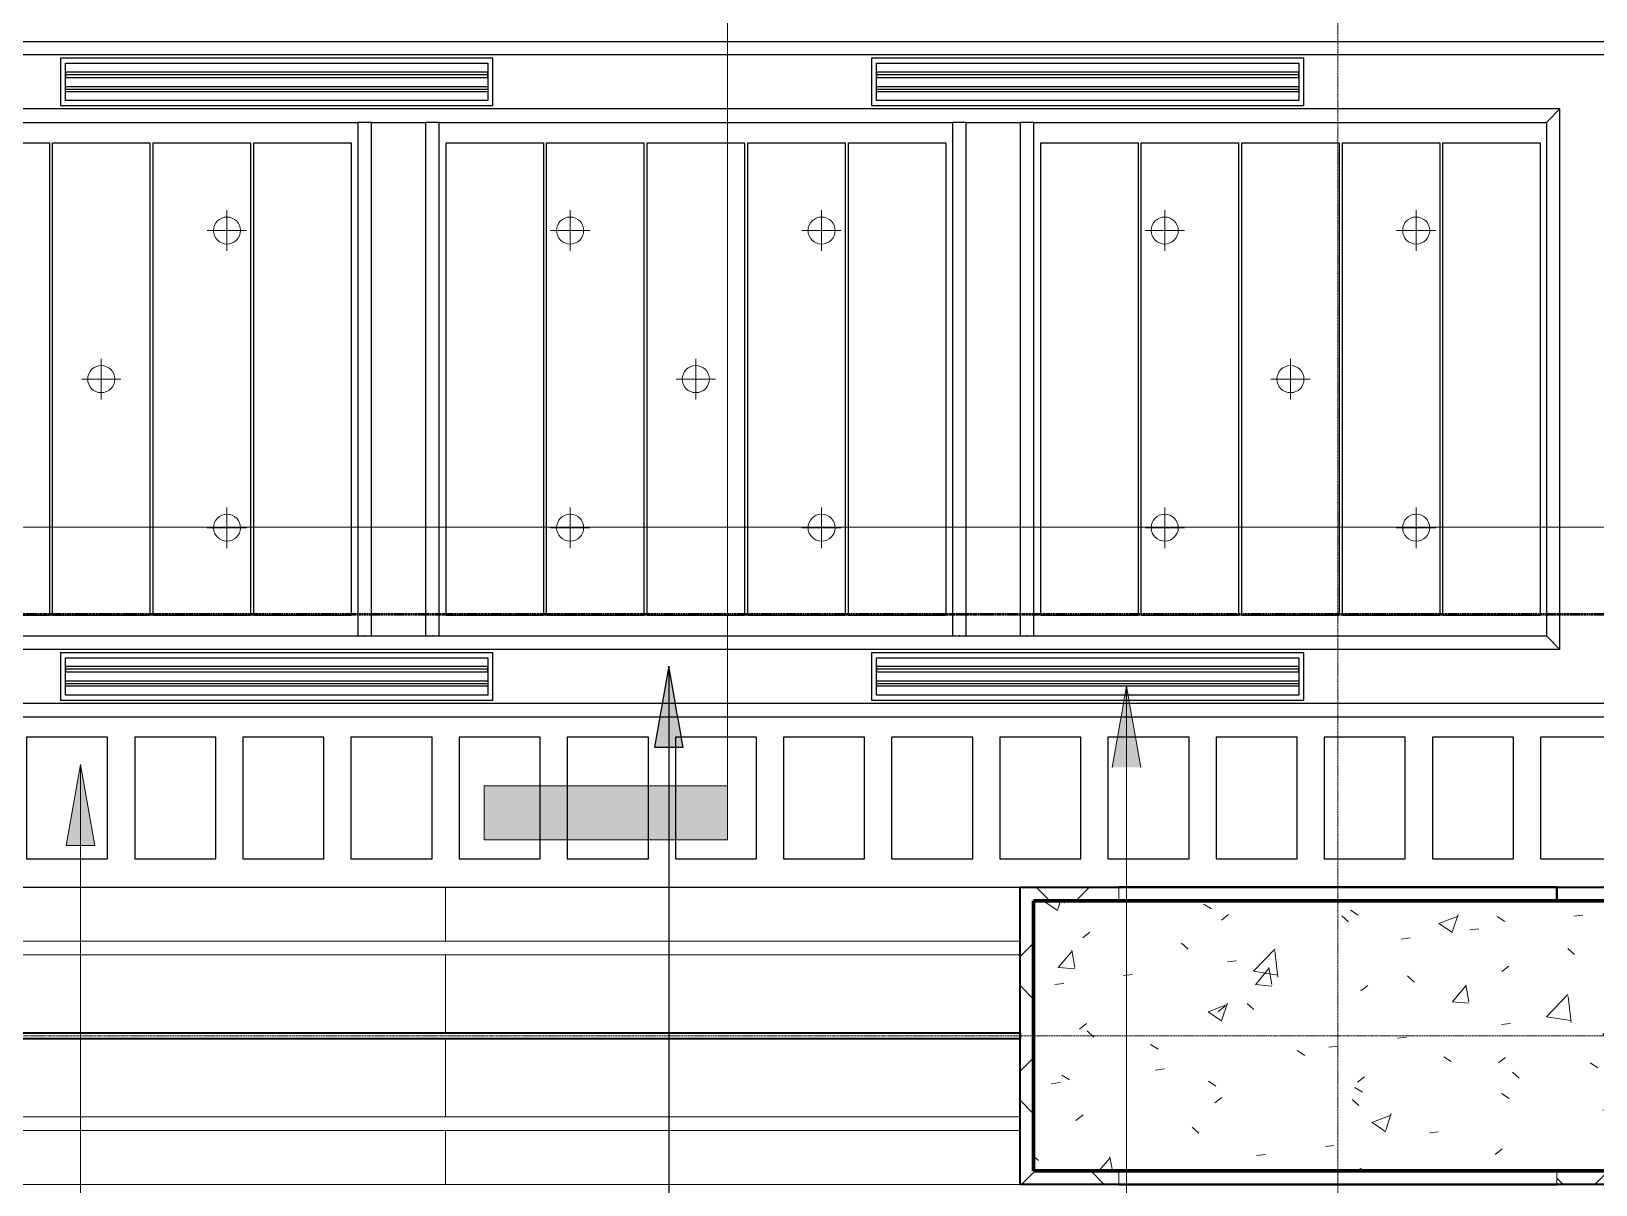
# Model space of a CAD drawing. Header units: millimetres. Extents: x -794868 to -715506, y -16735 to 22434.
# Drawn here: x -760915 to -755128, y 3028 to 7297 of the extents above; entities that cross this region are included whole.
import ezdxf
from ezdxf.xclip import XClip

# ---------------------------------------------------------------- set-up
doc = ezdxf.new("R2010")
doc.units = ezdxf.units.MM
doc.header["$XCLIPFRAME"] = 0
doc.linetypes.add('DPA_Grid _ Level 100', pattern=[10, 5.5, -1.6, 1.3, -1.6])
for name, color, linetype in [('000 - WIPEOUT', 250, 'Continuous'), ('001 - ASCESSORIES', 251, 'Continuous'), ('A04_TUBE SERIES', 2, 'Continuous'), ('A11_ALU.SOLID SHEET', 2, 'Continuous')]:
    doc.layers.add(name, color=color, linetype=linetype)
for name, color, linetype, lineweight in [('A-ANNO-NOTE', 3, 'Continuous', 25), ('A-COLS', 5, 'Continuous', 70), ('A-COLS-E', 1, 'Continuous', 35), ('A-DETL-GENF', 2, 'Continuous', 9), ('A-GLAZ-CURT', 2, 'Continuous', 9), ('A-WALL', 5, 'Continuous', 35), ('A-WALL-FNSH', 2, 'Continuous', 35), ('A-WALL-PATT', 1, 'Continuous', 35), ('E-LITE-EQPM', 2, 'Continuous', 9), ('G-ANNO-SECL', 3, 'Continuous', 9), ('G-ANNO-TEXT', 3, 'Continuous', 9), ('I-WALL-E', 2, 'Continuous', 35), ('S-GRID', 251, 'Continuous', 9), ('WALL-E', 2, 'Continuous', 35)]:
    doc.layers.add(name, color=color, linetype=linetype, lineweight=lineweight)
pattern_1 = [(45, (0, 0), (-212.13203, 212.13203), []), (135, (0, 0), (-212.13203, -212.13203), [])]

# ---------------------------------------------------------------- blocks, each defined once
blk = doc.blocks.new('DPA_AN_Section Line - UP-Left-16610504-4262-01 ENLARGED UPPER PLATFORM LEVEL - REFLECTED CEILING PLAN - SHEET 3')
at = {"layer": 'A-ANNO-NOTE', "lineweight": 9}
blk.add_line((7.5, 0), (125, 0), dxfattribs=at)
blk = doc.blocks.new('DPA_AN_Section Line - UP-Left-16608746-4262-01 ENLARGED UPPER PLATFORM LEVEL - REFLECTED CEILING PLAN - SHEET 3')
at = {"layer": 'A-ANNO-NOTE', "lineweight": 9}
blk.add_hatch(color=256, dxfattribs=at).paths.add_polyline_path([(50, -9), (48, -9), (48, 0), (50, 0)])
h = blk.add_hatch(color=256, dxfattribs=at)
edge = h.paths.add_edge_path()
edge.add_arc((0, -0.028), 7.5, 180, 360)
edge.add_line((7.5, -0.028), (10.682, -0.028))
edge.add_line((10.682, -0.028), (0, -10.71))
edge.add_line((0, -10.71), (-10.682, -0.028))
edge.add_line((-10.682, -0.028), (-7.5, -0.028))
at = {"layer": 'A-ANNO-NOTE', "lineweight": 18}
for p, q in [((-7.5, 0), (7.5, 0)), ((50, 0), (48, 0)), ((48, 0), (48, -9)), ((50, -9), (50, 0)), ((-7.5, -0.028), (-10.682, -0.028)), ((-10.682, -0.028), (0, -10.71)), ((0, -10.71), (10.682, -0.028)), ((10.682, -0.028), (7.5, -0.028)), ((48, -9), (50, -9))]:
    blk.add_line(p, q, dxfattribs=at)
at = {"layer": 'A-ANNO-NOTE', "lineweight": 9}
blk.add_line((7.5, 0), (50, 0), dxfattribs=at)
at = {"layer": 'A-ANNO-NOTE', "lineweight": 18}
blk.add_circle((0, 0.028), 7.5, dxfattribs=at)
blk.add_arc((0, -0.028), 7.5, 180, 360, dxfattribs=at)
blk = doc.blocks.new('*U1978')
at = {"layer": 'S-GRID', "linetype": 'DPA_Grid _ Level 100'}
for p, q in [((-11400, -19375), (-11400, 17498.2)), ((23665.1, 0), (-49286.1, 0))]:
    blk.add_line(p, q, dxfattribs=at)
blk = doc.blocks.new('System Panel - DPA-AR_Metal Ceiling Rectangular Panel-13139259-4262-01 ENLARGED UPPER PLATFORM LEVEL - REFLECTED CEILING PLAN - SHEET 3')
at = {"layer": 'A-GLAZ-CURT'}
for p, q in [((-741107.4, 4129), (-743507.4, 4129)), ((-743507.4, 4129), (-743507.4, 3929)), ((-743507.4, 3929), (-743507.4, 4129)), ((-743507.4, 4129), (-741107.4, 4129)), ((-741107.4, 3929), (-741107.4, 4129)), ((-741107.4, 4129), (-741107.4, 3929)), ((-743507.4, 3929), (-741107.4, 3929)), ((-741107.4, 3929), (-743507.4, 3929))]:
    blk.add_line(p, q, dxfattribs=at)
blk = doc.blocks.new('System Panel - DPA-AR_Metal Ceiling Rectangular Panel-V17-4262-01 ENLARGED UPPER PLATFORM LEVEL - REFLECTED CEILING PLAN - SHEET 3')
at = {"layer": 'A-GLAZ-CURT'}
for p, q in [((-780057.4, 4129), (-782182.4, 4129)), ((-782182.4, 4129), (-782182.4, 3929)), ((-782182.4, 3929), (-782182.4, 4129)), ((-782182.4, 4129), (-780057.4, 4129)), ((-782182.4, 3929), (-780057.4, 3929)), ((-780057.4, 3929), (-782182.4, 3929))]:
    blk.add_line(p, q, dxfattribs=at)
blk = doc.blocks.new('System Panel - DPA-AR_Metal Ceiling Rectangular Panel-V19-4262-01 ENLARGED UPPER PLATFORM LEVEL - REFLECTED CEILING PLAN - SHEET 3')
at = {"layer": 'A-GLAZ-CURT'}
for p, q in [((-780057.4, 3229), (-782182.4, 3229)), ((-782182.4, 3229), (-782182.4, 3029)), ((-782182.4, 3029), (-782182.4, 3229)), ((-782182.4, 3229), (-780057.4, 3229)), ((-782182.4, 3029), (-780057.4, 3029)), ((-780057.4, 3029), (-782182.4, 3029))]:
    blk.add_line(p, q, dxfattribs=at)
blk = doc.blocks.new('System Panel - DPA-AR_Metal Ceiling Rectangular Panel-V25-4262-01 ENLARGED UPPER PLATFORM LEVEL - REFLECTED CEILING PLAN - SHEET 3')
at = {"layer": 'A-GLAZ-CURT'}
for p, q in [((-761782.4, 3879), (-764182.4, 3879)), ((-764182.4, 3879), (-764182.4, 3589)), ((-764182.4, 3589), (-764182.4, 3879)), ((-764182.4, 3879), (-761782.4, 3879)), ((-761782.4, 3589), (-761782.4, 3879)), ((-761782.4, 3879), (-761782.4, 3589)), ((-764182.4, 3569), (-764182.4, 3279)), ((-764182.4, 3279), (-764182.4, 3569)), ((-761782.4, 3279), (-761782.4, 3569)), ((-761782.4, 3569), (-761782.4, 3279)), ((-764182.4, 3279), (-761782.4, 3279)), ((-761782.4, 3279), (-764182.4, 3279))]:
    blk.add_line(p, q, dxfattribs=at)
blk = doc.blocks.new('System Panel - DPA-AR_Metal Ceiling Rectangular Panel-V26-4262-01 ENLARGED UPPER PLATFORM LEVEL - REFLECTED CEILING PLAN - SHEET 3')
at = {"layer": 'A-GLAZ-CURT'}
for p, q in [((-757257.4, 3879), (-759382.4, 3879)), ((-759382.4, 3879), (-759382.4, 3589)), ((-759382.4, 3589), (-759382.4, 3879)), ((-759382.4, 3879), (-757257.4, 3879)), ((-759382.4, 3569), (-759382.4, 3279)), ((-759382.4, 3279), (-759382.4, 3569)), ((-759382.4, 3279), (-757257.4, 3279)), ((-757257.4, 3279), (-759382.4, 3279))]:
    blk.add_line(p, q, dxfattribs=at)
blk = doc.blocks.new('*U685')
at = {"layer": 'A-GLAZ-CURT'}
for name, p in [('System Panel - DPA-AR_Metal Ceiling Rectangular Panel-13139259-4262-01 ENLARGED UPPER PLATFORM LEVEL - REFLECTED CEILING PLAN - SHEET 3', (726407.4, -3579)), ('System Panel - DPA-AR_Metal Ceiling Rectangular Panel-V17-4262-01 ENLARGED UPPER PLATFORM LEVEL - REFLECTED CEILING PLAN - SHEET 3', (767482.4, -3579)), ('System Panel - DPA-AR_Metal Ceiling Rectangular Panel-V25-4262-01 ENLARGED UPPER PLATFORM LEVEL - REFLECTED CEILING PLAN - SHEET 3', (747082.4, -3579)), ('System Panel - DPA-AR_Metal Ceiling Rectangular Panel-V26-4262-01 ENLARGED UPPER PLATFORM LEVEL - REFLECTED CEILING PLAN - SHEET 3', (744682.4, -3579)), ('System Panel - DPA-AR_Metal Ceiling Rectangular Panel-13139259-4262-01 ENLARGED UPPER PLATFORM LEVEL - REFLECTED CEILING PLAN - SHEET 3', (726407.4, -4479)), ('System Panel - DPA-AR_Metal Ceiling Rectangular Panel-V19-4262-01 ENLARGED UPPER PLATFORM LEVEL - REFLECTED CEILING PLAN - SHEET 3', (767482.4, -3579))]:
    blk.add_blockref(name, p, dxfattribs=at)
blk = doc.blocks.new('LGF_DL_SAA_LowPower_DL1a1 - LGF_DL_SAA_LowPower_DL1a-12437659-4160-01 UPPER PLATFORM LEVEL - REFLECTED CEILING PLAN')
at = {"layer": 'A-DETL-GENF'}
for p, q in [((0, 75), (0, -75)), ((72.5, 0), (-72.5, 0))]:
    blk.add_line(p, q, dxfattribs=at)
blk.add_circle((0, 0), 50, dxfattribs=at)
blk = doc.blocks.new('LGF_DL_SAA_LowPower_DL1a1 - LGF_DL_SAA_LowPower_DL1a-12438006-4160-01 UPPER PLATFORM LEVEL - REFLECTED CEILING PLAN')
at = {"layer": 'A-DETL-GENF'}
for p, q in [((0, -75), (0, 75)), ((72.5, 0), (-72.5, 0))]:
    blk.add_line(p, q, dxfattribs=at)
blk.add_circle((0, 0), 50, dxfattribs=at)
blk = doc.blocks.new('C-1-PP19-AR-4160-01-B_20250902-175713_EXDOWNLIGHT')
at = {"layer": 'E-LITE-EQPM'}
for name, p, rotation in [('LGF_DL_SAA_LowPower_DL1a1 - LGF_DL_SAA_LowPower_DL1a-12437659-4160-01 UPPER PLATFORM LEVEL - REFLECTED CEILING PLAN', (-15508.8, 2980.5), 359.9999881697653), ('LGF_DL_SAA_LowPower_DL1a1 - LGF_DL_SAA_LowPower_DL1a-12437659-4160-01 UPPER PLATFORM LEVEL - REFLECTED CEILING PLAN', (-14239.3, 2980.5), 359.9999881697653), ('LGF_DL_SAA_LowPower_DL1a1 - LGF_DL_SAA_LowPower_DL1a-12437659-4160-01 UPPER PLATFORM LEVEL - REFLECTED CEILING PLAN', (-13309.3, 2980.5), 359.9999881697653), ('LGF_DL_SAA_LowPower_DL1a1 - LGF_DL_SAA_LowPower_DL1a-12437659-4160-01 UPPER PLATFORM LEVEL - REFLECTED CEILING PLAN', (-12039.8, 2980.5), 359.9999881697653), ('LGF_DL_SAA_LowPower_DL1a1 - LGF_DL_SAA_LowPower_DL1a-12437659-4160-01 UPPER PLATFORM LEVEL - REFLECTED CEILING PLAN', (-11109.8, 2980.5), 359.9999881697653), ('LGF_DL_SAA_LowPower_DL1a1 - LGF_DL_SAA_LowPower_DL1a-12437659-4160-01 UPPER PLATFORM LEVEL - REFLECTED CEILING PLAN', (-15973.8, 2430.5), 359.9999881697653), ('LGF_DL_SAA_LowPower_DL1a1 - LGF_DL_SAA_LowPower_DL1a-12437659-4160-01 UPPER PLATFORM LEVEL - REFLECTED CEILING PLAN', (-13774.3, 2430.5), 359.9999881697653), ('LGF_DL_SAA_LowPower_DL1a1 - LGF_DL_SAA_LowPower_DL1a-12437659-4160-01 UPPER PLATFORM LEVEL - REFLECTED CEILING PLAN', (-11574.8, 2430.5), 359.9999881697653), ('LGF_DL_SAA_LowPower_DL1a1 - LGF_DL_SAA_LowPower_DL1a-12438006-4160-01 UPPER PLATFORM LEVEL - REFLECTED CEILING PLAN', (-15508.8, 1880.5), 1.18302346677688e-05), ('LGF_DL_SAA_LowPower_DL1a1 - LGF_DL_SAA_LowPower_DL1a-12438006-4160-01 UPPER PLATFORM LEVEL - REFLECTED CEILING PLAN', (-14239.3, 1880.5), 1.18302346677688e-05), ('LGF_DL_SAA_LowPower_DL1a1 - LGF_DL_SAA_LowPower_DL1a-12438006-4160-01 UPPER PLATFORM LEVEL - REFLECTED CEILING PLAN', (-13309.3, 1880.5), 1.18302346677688e-05), ('LGF_DL_SAA_LowPower_DL1a1 - LGF_DL_SAA_LowPower_DL1a-12438006-4160-01 UPPER PLATFORM LEVEL - REFLECTED CEILING PLAN', (-12039.8, 1880.5), 1.18302346677688e-05), ('LGF_DL_SAA_LowPower_DL1a1 - LGF_DL_SAA_LowPower_DL1a-12438006-4160-01 UPPER PLATFORM LEVEL - REFLECTED CEILING PLAN', (-11109.8, 1880.5), 1.18302346677688e-05)]:
    blk.add_blockref(name, p, dxfattribs=dict(at, rotation=rotation))
blk = doc.blocks.new('*U700')
at = {"layer": '001 - ASCESSORIES', "color": 0, "linetype": 'ByBlock'}
blk.add_lwpolyline([(800, 87.5), (-800, 87.5), (-800, -87.5), (800, -87.5)], close=True, dxfattribs=at)
at = {"layer": '001 - ASCESSORIES', "linetype": 'ByBlock'}
for points in [[(-781.5, 69), (781.5, 69), (781.5, -69), (-781.5, -69)], [(781.5, 36.3), (-781.5, 36.3), (-781.5, 16.3), (781.5, 16.3)], [(-781.5, -16.3), (781.5, -16.3), (781.5, -36.3), (-781.5, -36.3)]]:
    blk.add_lwpolyline(points, close=True, dxfattribs=at)
for points in [[(781.5, 26.3), (-781.5, 26.3)], [(-781.5, -26.3), (781.5, -26.3)]]:
    blk.add_lwpolyline(points, dxfattribs=at)
blk = doc.blocks.new('*U1002')
blk.add_attdef('EXTR.OVL-LENGTH_', (-25, -59.1), '', height=5)
blk.add_wipeout([(-25, 25), (25, -25), (25, 6873.5), (-25, 6823.5)]).dxf.layer = '000 - WIPEOUT'
at = {"layer": 'A04_TUBE SERIES', "color": 0}
blk.add_lwpolyline([(-25, 25), (25, -25), (25, 6873.5), (-25, 6823.5)], close=True, dxfattribs=at)
blk = doc.blocks.new('*U1003')
blk.add_attdef('EXTR.OVL-LENGTH_', (-25, -59.1), '', height=5)
blk.add_wipeout([(-25, -25), (25, 25), (25, 6317.5), (-25, 6367.5)]).dxf.layer = '000 - WIPEOUT'
at = {"layer": 'A04_TUBE SERIES', "color": 0}
blk.add_lwpolyline([(-25, -25), (25, 25), (25, 6317.5), (-25, 6367.5)], close=True, dxfattribs=at)
blk = doc.blocks.new('*U993')
blk.add_attdef('EXTR.OVL-LENGTH_', (-25, -59.1), '', height=5)
blk.add_wipeout([(-25, 0), (25, 0), (25, 1900), (-25, 1900)]).dxf.layer = '000 - WIPEOUT'
blk.add_point((0, 0))
at = {"layer": 'A04_TUBE SERIES', "color": 0}
blk.add_lwpolyline([(-25, 0), (25, 0), (25, 1900), (-25, 1900)], close=True, dxfattribs=at)
blk = doc.blocks.new('*U994')
blk.add_attdef('EXTR.OVL-LENGTH_', (-25, -59.1), '', height=5)
blk.add_wipeout([(-25, 0), (25, 0), (25, 1900), (-25, 1900)]).dxf.layer = '000 - WIPEOUT'
blk.add_point((0, 0))
at = {"layer": 'A04_TUBE SERIES', "color": 0}
blk.add_lwpolyline([(-25, 0), (25, 0), (25, 1900), (-25, 1900)], close=True, dxfattribs=at)
blk = doc.blocks.new('*U861')
at = {"color": 6}
blk.add_point((-37.5, 0), dxfattribs=at)
at = {"color": 3}
blk.add_wipeout([(-875, -564), (875, -564), (875, -924), (-875, -924)], dxfattribs=at).dxf.layer = '000 - WIPEOUT'
at = {"layer": 'A11_ALU.SOLID SHEET', "color": 0, "linetype": 'ByBlock'}
blk.add_lwpolyline([(875, -924), (-875, -924), (-875, -564), (875, -564)], close=True, dxfattribs=at)
at = {"color": 3}
blk.add_wipeout([(-875, -192), (875, -192), (875, -552), (-875, -552)], dxfattribs=at).dxf.layer = '000 - WIPEOUT'
at = {"layer": 'A11_ALU.SOLID SHEET', "color": 0, "linetype": 'ByBlock'}
blk.add_lwpolyline([(875, -552), (-875, -552), (-875, -192), (875, -192)], close=True, dxfattribs=at)
at = {"color": 3}
blk.add_wipeout([(-875, 180), (875, 180), (875, -180), (-875, -180)], dxfattribs=at).dxf.layer = '000 - WIPEOUT'
at = {"layer": 'A11_ALU.SOLID SHEET', "color": 0, "linetype": 'ByBlock'}
blk.add_lwpolyline([(875, -180), (-875, -180), (-875, 180), (875, 180)], close=True, dxfattribs=at)
at = {"color": 3}
blk.add_wipeout([(-875, 552), (875, 552), (875, 192), (-875, 192)], dxfattribs=at).dxf.layer = '000 - WIPEOUT'
at = {"layer": 'A11_ALU.SOLID SHEET', "color": 0, "linetype": 'ByBlock'}
blk.add_lwpolyline([(875, 192), (-875, 192), (-875, 552), (875, 552)], close=True, dxfattribs=at)
at = {"color": 3}
blk.add_wipeout([(-875, 924), (875, 924), (875, 564), (-875, 564)], dxfattribs=at).dxf.layer = '000 - WIPEOUT'
at = {"layer": 'A11_ALU.SOLID SHEET', "color": 0, "linetype": 'ByBlock'}
blk.add_lwpolyline([(875, 564), (-875, 564), (-875, 924), (875, 924)], close=True, dxfattribs=at)
blk = doc.blocks.new('*U991')
blk.add_attdef('EXTR.OVL-LENGTH_', (-25, -59.1), '', height=5)
blk.add_wipeout([(-25, 25), (25, -25), (25, 1975), (-25, 1925)]).dxf.layer = '000 - WIPEOUT'
blk.add_point((0, 0))
at = {"layer": 'A04_TUBE SERIES', "color": 0}
blk.add_lwpolyline([(-25, 25), (25, -25), (25, 1975), (-25, 1925)], close=True, dxfattribs=at)
blk = doc.blocks.new('*U1005')
at = {"layer": 'A04_TUBE SERIES', "color": 0, "linetype": 'ByBlock', "xscale": -1, "rotation": 270}
blk.add_blockref('*U1002', (25, 2475), dxfattribs=at)
at = {"layer": 'A04_TUBE SERIES', "color": 0, "linetype": 'ByBlock'}
for name, p, rotation in [('*U1003', (278, 2225), 270), ('*U1002', (25, 25), 269.9999999999478)]:
    blk.add_blockref(name, p, dxfattribs=dict(at, rotation=rotation))
for name, p in [('*U993', (2224.5, 300)), ('*U994', (2474.5, 300)), ('*U994', (4424, 300)), ('*U994', (4674, 300))]:
    blk.add_blockref(name, p, dxfattribs=at)
at = {"layer": 'A11_ALU.SOLID SHEET', "color": 0, "linetype": 'ByBlock', "rotation": 90}
for p in [(1249.8, 1250), (3449.3, 1250), (5648.8, 1250)]:
    blk.add_blockref('*U861', p, dxfattribs=at)
at = {"layer": 'A04_TUBE SERIES', "color": 0, "linetype": 'ByBlock'}
blk.add_blockref('*U991', (6620.5, 275), dxfattribs=at)
at = {"layer": 'A04_TUBE SERIES', "color": 0, "linetype": 'ByBlock', "xscale": -1, "rotation": 269.9999999999478}
blk.add_blockref('*U1003', (278, 275), dxfattribs=at)
blk = doc.blocks.new('*U1020')
at = {"color": 3}
for points in [[(-225, 2950), (225, 2950), (225, 2650), (-225, 2650)], [(-225, 2550), (225, 2550), (225, 2250), (-225, 2250)], [(-225, 2150), (225, 2150), (225, 1850), (-225, 1850)], [(-225, 1750), (225, 1750), (225, 1450), (-225, 1450)], [(-225, 1350), (225, 1350), (225, 1050), (-225, 1050)], [(-225, 950), (225, 950), (225, 650), (-225, 650)], [(-225, 550), (225, 550), (225, 250), (-225, 250)], [(-225, 150), (225, 150), (225, -150), (-225, -150)], [(-225, -250), (225, -250), (225, -550), (-225, -550)], [(-225, -650), (225, -650), (225, -950), (-225, -950)], [(-225, -1050), (225, -1050), (225, -1350), (-225, -1350)], [(-225, -1450), (225, -1450), (225, -1750), (-225, -1750)], [(-225, -1850), (225, -1850), (225, -2150), (-225, -2150)], [(-225, -2250), (225, -2250), (225, -2550), (-225, -2550)], [(-225, -2650), (225, -2650), (225, -2950), (-225, -2950)]]:
    blk.add_wipeout(points, dxfattribs=at).dxf.layer = '000 - WIPEOUT'
at = {"layer": 'A11_ALU.SOLID SHEET', "color": 0, "linetype": 'ByBlock'}
for points in [[(-225, 2650), (225, 2650), (225, 2950), (-225, 2950)], [(-225, 2250), (225, 2250), (225, 2550), (-225, 2550)], [(-225, 1850), (225, 1850), (225, 2150), (-225, 2150)], [(-225, 1450), (225, 1450), (225, 1750), (-225, 1750)], [(-225, 1050), (225, 1050), (225, 1350), (-225, 1350)], [(-225, 650), (225, 650), (225, 950), (-225, 950)], [(-225, 250), (225, 250), (225, 550), (-225, 550)], [(-225, -150), (225, -150), (225, 150), (-225, 150)], [(-225, -550), (225, -550), (225, -250), (-225, -250)], [(-225, -950), (225, -950), (225, -650), (-225, -650)], [(-225, -1350), (225, -1350), (225, -1050), (-225, -1050)], [(-225, -1750), (225, -1750), (225, -1450), (-225, -1450)], [(-225, -2150), (225, -2150), (225, -1850), (-225, -1850)], [(-225, -2550), (225, -2550), (225, -2250), (-225, -2250)], [(-225, -2950), (225, -2950), (225, -2650), (-225, -2650)]]:
    blk.add_lwpolyline(points, close=True, dxfattribs=at)
blk = doc.blocks.new('*U2281')
blk.add_lwpolyline([(-7165.5, 4263), (-7165.5, 5940.1), (-11560, 5940.1), (-11560, 4315), (-18103.4, 4315), (-18103.4, 550), (-9016.6, 550), (-9016.6, 4265)], close=True)
for p in [(-15325, 3530.5), (-12325, 3530.5), (-15325, 1330.5), (-12325, 1330.5)]:
    blk.add_blockref('*U700', p)
at = {"layer": 'A11_ALU.SOLID SHEET'}
blk.add_blockref('*U1005', (-17223.5, 1180.5), dxfattribs=at)
at = {"layer": 'A11_ALU.SOLID SHEET', "color": 0, "linetype": 'ByBlock', "rotation": 90}
blk.add_blockref('*U1020', (-13300, 880.5), dxfattribs=at)

msp = doc.modelspace()

# ---------------------------------------------------------------- block references
at = {"layer": 'A11_ALU.SOLID SHEET'}
ref = msp.add_blockref('*U2281', (-744682.4, 3579), dxfattribs=at)
XClip(ref).set_block_clipping_path([(-45801.3280238605, -9620.0077451947), (23704.0078937773, 10334.9999958097)])

# ---------------------------------------------------------------- next in the draw order: hatches: boundary and pattern name
at = {"layer": 'A-ANNO-NOTE'}
msp.add_hatch(color=256, dxfattribs=at).paths.add_polyline_path([(-758556.9, 4947.1), (-758609.8, 4647.1), (-758504, 4647.1)])
at = {"layer": 'A-COLS-E', "lineweight": 9}
h = msp.add_hatch(dxfattribs=at)
h.set_pattern_fill('FP_1', color=256, style=0, pattern_type=2)
h.set_pattern_definition([(50, (0, 0), (728.7365, -63.7558), [76.2, -838.2]), (355, (0, 0), (-140.9716, 764.2276), [60.96, -670.56]), (100.451, (60.7, -5.3), (587.77, 700.46675), [64.76, -712.36]), (46.184, (0, 203.2), (1084.3162, -168.171), [114.3, -1257.3]), (96.636, (90.4, 189.2), (949.6099, 989.7098), [97.14, -1068.54]), (351.184, (0, 203.2), (949.6206, 989.7012), [91.44, -1005.84]), (21, (101.6, 152.4), (606.45787, -409.06057), [76.2, -838.2]), (326, (101.6, 152.4), (247.20834, 736.7529), [60.96, -670.56]), (71.451, (152.14, 118.3), (853.66825, 327.6855), [64.76, -712.36]), (37.5, (0, 0), (12.35469, 338.22012), [33.528, -628.904, 33.528, -647.192, -673.1]), (37.5, (0, 0), (12.35469, 338.22012), [-1343.152, 33.528, -639.572]), (7.5, (0, 0), (267.27887, 400.72213), [33.528, -354.584, 33.528, -613.664, -256.54]), (7.5, (0, 0), (267.27887, 400.72213), [-1035.304, 33.528, -223.012]), (327.5, (-226.57, 0), (542.36333, -22.91534), [33.528, -220.472, 33.528, -758.952, -1051.56]), (327.5, (-226.57, 0), (542.36333, -22.91534), [-1046.48, 33.528, -1018.032]), (317.5, (-328.17, 0), (592.51696, 101.7071), [33.528, -296.672, 33.528, -492.76, -746.76]), (317.5, (-328.17, 0), (592.51696, 101.7071), [-856.488, 33.528, -713.232])])
h.paths.add_polyline_path([(-754957.4, 3079), (-754957.4, 4079), (-757207.4, 4079), (-757207.4, 3079), (-755731, 3079)])
at = {"layer": 'A-WALL-PATT', "lineweight": 9}
h = msp.add_hatch(dxfattribs=at)
h.set_pattern_fill('FP_3', color=256, style=0, pattern_type=2)
h.set_pattern_definition(pattern_1)
h.paths.add_polyline_path([(-757257.4, 3029), (-757207.4, 3029), (-757207.4, 4129), (-757257.4, 4129), (-757257.4, 3755.8)])
h = msp.add_hatch(dxfattribs=at)
h.set_pattern_fill('FP_3', color=256, style=0, pattern_type=2)
h.set_pattern_definition(pattern_1)
h.paths.add_polyline_path([(-755272.3, 4079), (-754957.4, 4079), (-754957.4, 4129), (-755272.3, 4129)])
h.paths.add_polyline_path([(-757207.4, 4079), (-756892.4, 4079), (-756892.4, 4129), (-757207.4, 4129)])
h = msp.add_hatch(dxfattribs=at)
h.set_pattern_fill('FP_3', color=256, style=0, pattern_type=2)
h.set_pattern_definition(pattern_1)
h.paths.add_polyline_path([(-754907.4, 3029), (-754907.4, 3079), (-755272.3, 3079), (-755272.3, 3029)])
h.paths.add_polyline_path([(-757207.4, 3029), (-756892.4, 3029), (-756892.4, 3079), (-757207.4, 3079)])
at = {"layer": 'G-ANNO-TEXT'}
for points in [[(-756863.7, 4872.7), (-756916.6, 4572.7), (-756810.8, 4572.7)], [(-760733, 4583.1), (-760785.9, 4283.1), (-760680.1, 4283.1)]]:
    msp.add_hatch(color=7, dxfattribs=at).paths.add_polyline_path(points)

# ---------------------------------------------------------------- next in the draw order: linework, layer by layer
at = {"layer": 'A-ANNO-NOTE'}
for p, q in [((-758556.9, 4947.1), (-758609.8, 4647.1)), ((-758504, 4647.1), (-758556.9, 4947.1)), ((-758556.9, 4947.1), (-758556.9, -2845)), ((-758609.8, 4647.1), (-758504, 4647.1))]:
    msp.add_line(p, q, dxfattribs=at)
at = {"layer": 'A-COLS'}
for p, q in [((-757207.4, 3079), (-757207.4, 4079)), ((-757207.4, 4079), (-754957.4, 4079)), ((-754957.4, 3079), (-757207.4, 3079))]:
    msp.add_line(p, q, dxfattribs=at)
at = {"layer": 'A-WALL', "lineweight": 9}
for p, q in [((-756892.4, 4129), (-756892.4, 4079)), ((-756892.4, 4079), (-756892.4, 4129)), ((-756892.4, 3079), (-756892.4, 3029)), ((-756892.4, 3029), (-756892.4, 3079)), ((-755272.3, 3029), (-755272.3, 3079)), ((-755272.3, 3079), (-755272.3, 3029))]:
    msp.add_line(p, q, dxfattribs=at)
at = {"layer": 'A-WALL-FNSH', "color": 250}
for p, q in [((-757257.4, 3029), (-757257.4, 4129)), ((-757257.4, 4129), (-757207.4, 4129)), ((-757207.4, 4129), (-756892.4, 4129)), ((-756892.4, 4129), (-755272.3, 4129)), ((-755272.3, 4129), (-754957.4, 4129)), ((-755272.3, 4079), (-755272.3, 4129)), ((-755272.3, 4129), (-755272.3, 4079)), ((-757207.4, 4079), (-757207.4, 3079)), ((-756892.4, 4079), (-757207.4, 4079)), ((-755272.3, 4079), (-756892.4, 4079)), ((-754957.4, 4079), (-755272.3, 4079)), ((-757207.4, 3079), (-756892.4, 3079)), ((-756892.4, 3079), (-755272.3, 3079)), ((-755272.3, 3079), (-754957.4, 3079)), ((-757207.4, 3029), (-757257.4, 3029)), ((-756892.4, 3029), (-757207.4, 3029)), ((-755272.3, 3029), (-756892.4, 3029)), ((-754907.4, 3029), (-755272.3, 3029))]:
    msp.add_line(p, q, dxfattribs=at)
at = {"layer": 'G-ANNO-SECL', "linetype": 'DPA_Grid _ Level 100', "lineweight": 50}
msp.add_line((-792512.5, 5139.9), (-718440.1, 5139.9), dxfattribs=at)
at = {"layer": 'G-ANNO-TEXT', "color": 10}
for p, q in [((-756863.7, 4872.7), (-756916.6, 4572.7)), ((-756810.8, 4572.7), (-756863.7, 4872.7)), ((-756863.7, 4872.7), (-756863.7, -2871.1)), ((-760733, 4583.1), (-760785.9, 4283.1)), ((-760680.1, 4283.1), (-760733, 4583.1)), ((-760733, 4583.1), (-760733, -2878.7)), ((-760785.9, 4283.1), (-760680.1, 4283.1))]:
    msp.add_line(p, q, dxfattribs=at)
at = {"layer": 'I-WALL-E'}
for p, q in [((-757257.4, 3589), (-766307.4, 3589)), ((-757257.4, 3589), (-766307.4, 3589)), ((-757257.4, 3589), (-766307.4, 3589)), ((-757257.4, 3589), (-757257.4, 3569)), ((-757257.4, 3589), (-757257.4, 3569)), ((-757257.4, 3589), (-757257.4, 3569)), ((-766307.4, 3569), (-757257.4, 3569)), ((-766307.4, 3569), (-757257.4, 3569)), ((-766307.4, 3569), (-757257.4, 3569))]:
    msp.add_line(p, q, dxfattribs=at)
at = {"layer": 'WALL-E'}
for p, q in [((-755272.3, 4129), (-756892.4, 4129)), ((-755272.3, 4079), (-755272.3, 4129)), ((-756892.4, 4079), (-755272.3, 4079)), ((-755272.3, 3079), (-756892.4, 3079)), ((-756892.4, 3029), (-755272.3, 3029))]:
    msp.add_line(p, q, dxfattribs=at)

# ---------------------------------------------------------------- next in the draw order: block references
for name in ['*U1978', '*U685']:
    msp.add_blockref(name, (-744682.4, 3579))
ref = msp.add_blockref('C-1-PP19-AR-4160-01-B_20250902-175713_EXDOWNLIGHT', (-744682.4, 3579))
XClip(ref).set_block_clipping_path([(-45801.3280238605, -9620.0077451947), (23704.0078937773, 10334.9999958097)])
at = {"layer": 'A-ANNO-NOTE', "xscale": 100, "yscale": 100, "zscale": 100}
for name, p, rotation in [('DPA_AN_Section Line - UP-Left-16608746-4262-01 ENLARGED UPPER PLATFORM LEVEL - REFLECTED CEILING PLAN - SHEET 3', (-758340.2, 9303.9), 269.9999999999999), ('DPA_AN_Section Line - UP-Left-16610504-4262-01 ENLARGED UPPER PLATFORM LEVEL - REFLECTED CEILING PLAN - SHEET 3', (-749925.3, 5461.5), 180)]:
    msp.add_blockref(name, p, dxfattribs=dict(at, rotation=rotation))

doc.saveas('drawing.dxf')
